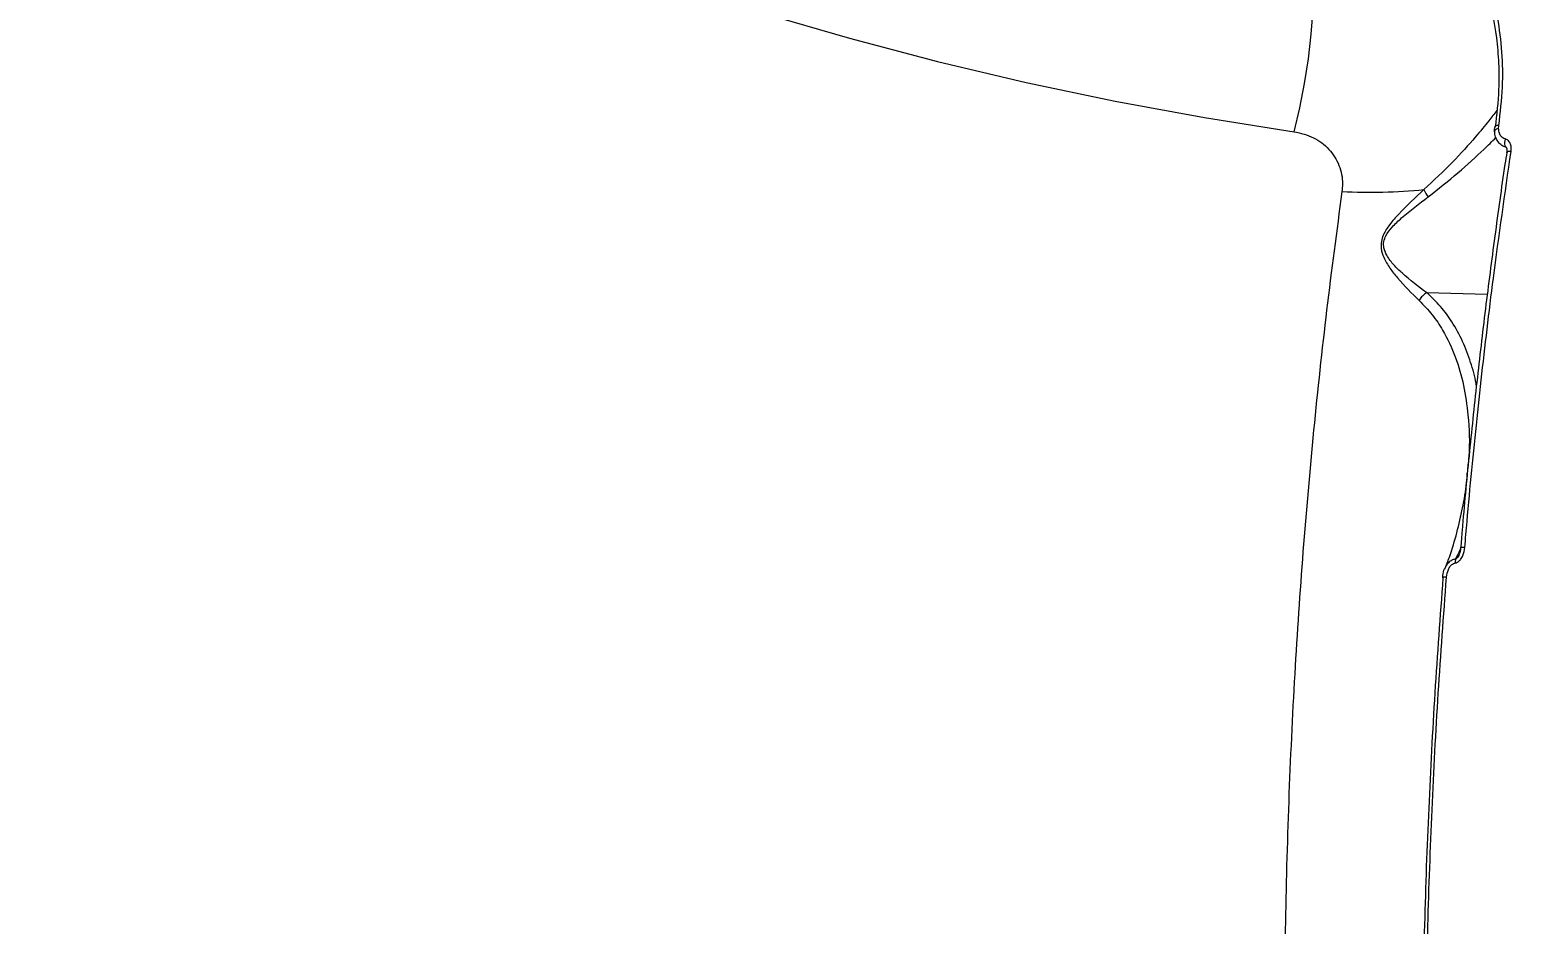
# Model space of a CAD drawing. Header units: millimetres. Extents: x -6028 to 5958, y -6064 to 4137.
# Drawn here: x 406.9 to 633.7, y -1316.8 to -1180 of the extents above; entities that cross this region are included whole.
import ezdxf

# ---------------------------------------------------------------- set-up
doc = ezdxf.new("R2010")
doc.units = ezdxf.units.MM
for name, color, linetype in [('DIKOM_ОБЪЕКТ', 7, 'Continuous'), ('DIKOM_РАЗМЕР_ЗОНА', 7, 'Continuous'), ('DIKOM_РАЗМЕР_ОБЪЕКТА', 7, 'Continuous')]:
    doc.layers.add(name, color=color, linetype=linetype)
doc.styles.add('style1', font='arial.ttf', dxfattribs={"width": 0.8})
doc.dimstyles.new('1-50', dxfattribs={"dimtxt": 300, "dimasz": 200, "dimexe": 100, "dimexo": 0, "dimgap": 100, "dimtad": 1, "dimtxsty": 'style1', "dimcen": 200, "dimclrd": 7, "dimclre": 7, "dimclrt": 7, "dimadec": 1, "dimazin": 2, "dimtfac": 1, "dimtmove": 0, "dimatfit": 2, "dimfxl": 0, "dimlwd": 25, "dimlwe": 18, "dimarcsym": 0})

# ---------------------------------------------------------------- blocks, each defined once
blk = doc.blocks.new('*D9')
at = {"layer": 'Defpoints', "color": 0, "transparency": 16777216}
for p in [(-6027.56, 1459.58), (4556.58, 1382.7), (4556.58, -5964.37)]:
    blk.add_point(p, dxfattribs=at)
at = {"layer": 'DIKOM_РАЗМЕР_ЗОНА', "color": 7, "lineweight": 18, "transparency": 16777216}
for p, q in [((-6027.56, 1459.58), (-6027.56, -6064.37)), ((4556.58, 1382.7), (4556.58, -6064.37))]:
    blk.add_line(p, q, dxfattribs=at)
at = {"layer": 'DIKOM_РАЗМЕР_ЗОНА', "color": 7, "lineweight": 25, "transparency": 16777216}
blk.add_line((-5827.56, -5964.37), (4356.58, -5964.37), dxfattribs=at)
at = {"layer": 'DIKOM_РАЗМЕР_ЗОНА', "color": 7, "transparency": 16777216}
for points in [[(-5827.56, -5931.03), (-5827.56, -5997.7), (-6027.56, -5964.37)], [(4356.58, -5931.03), (4356.58, -5997.7), (4556.58, -5964.37)]]:
    blk.add_solid(points, dxfattribs=at)
at = {"layer": 'DIKOM_РАЗМЕР_ЗОНА', "color": 7, "transparency": 16777216, "insert": (157.08, -5711.2), "char_height": 300, "attachment_point": 5, "style": 'style1'}
blk.add_mtext('10600', dxfattribs=at)
blk = doc.blocks.new('*D11')
at = {"layer": 'Defpoints', "color": 0, "transparency": 16777216}
for p in [(259.43, 2965.58), (1920.55, -3002.33), (4022.59, -3002.33)]:
    blk.add_point(p, dxfattribs=at)
at = {"layer": 'DIKOM_РАЗМЕР_ОБЪЕКТА', "color": 7, "lineweight": 18, "transparency": 16777216}
for p, q in [((259.43, 2965.58), (4122.59, 2965.58)), ((1920.55, -3002.33), (4122.59, -3002.33))]:
    blk.add_line(p, q, dxfattribs=at)
at = {"layer": 'DIKOM_РАЗМЕР_ОБЪЕКТА', "color": 7, "lineweight": 25, "transparency": 16777216}
blk.add_line((4022.59, 2765.58), (4022.59, -2802.33), dxfattribs=at)
at = {"layer": 'DIKOM_РАЗМЕР_ОБЪЕКТА', "color": 7, "transparency": 16777216}
for points in [[(3989.25, 2765.58), (4055.92, 2765.58), (4022.59, 2965.58)], [(3989.25, -2802.33), (4055.92, -2802.33), (4022.59, -3002.33)]]:
    blk.add_solid(points, dxfattribs=at)
at = {"layer": 'DIKOM_РАЗМЕР_ОБЪЕКТА', "color": 7, "transparency": 16777216, "insert": (3769.41, -24.42), "char_height": 300, "attachment_point": 5, "rotation": 90, "style": 'style1'}
blk.add_mtext('6000', dxfattribs=at)
blk = doc.blocks.new('*D12')
at = {"layer": 'Defpoints', "color": 0, "transparency": 16777216}
for p in [(3056.58, 1987.9), (-4027.97, 676.5), (3056.58, -3714.77)]:
    blk.add_point(p, dxfattribs=at)
at = {"layer": 'DIKOM_РАЗМЕР_ОБЪЕКТА', "color": 7, "lineweight": 18, "transparency": 16777216}
for p, q in [((3056.58, 1987.9), (3056.58, -3814.77)), ((-4027.97, 676.5), (-4027.97, -3814.77))]:
    blk.add_line(p, q, dxfattribs=at)
at = {"layer": 'DIKOM_РАЗМЕР_ОБЪЕКТА', "color": 7, "lineweight": 25, "transparency": 16777216}
blk.add_line((-3827.97, -3714.77), (2856.58, -3714.77), dxfattribs=at)
at = {"layer": 'DIKOM_РАЗМЕР_ОБЪЕКТА', "color": 7, "transparency": 16777216}
for points in [[(-3827.97, -3681.44), (-3827.97, -3748.11), (-4027.97, -3714.77)], [(2856.58, -3681.44), (2856.58, -3748.11), (3056.58, -3714.77)]]:
    blk.add_solid(points, dxfattribs=at)
at = {"layer": 'DIKOM_РАЗМЕР_ОБЪЕКТА', "color": 7, "transparency": 16777216, "insert": (20, -3461.6), "char_height": 300, "attachment_point": 5, "style": 'style1'}
blk.add_mtext('7100', dxfattribs=at)

msp = doc.modelspace()

# ---------------------------------------------------------------- linework, layer by layer
at = {"layer": 'DIKOM_ОБЪЕКТ', "color": 7, "linetype": 'Continuous', "lineweight": 15}
for p, q in [((631.63, -1195.114), (631.659, -1194.625)), ((631.008, -1195.443), (631.009, -1195.45)), ((632.787, -1197.941), (632.79, -1197.942)), ((620.614, -1220.171), (629.942, -1220.43)), ((626.813, -1247.652), (626.786, -1247.918))]:
    msp.add_line(p, q, dxfattribs=at)
at = {"layer": 'DIKOM_ОБЪЕКТ', "color": 7, "linetype": 'Continuous', "lineweight": 15, "flags": 128}
for points in [[(414.949, -1134.147), (427.545, -1140.697), (440.269, -1146.926), (453.114, -1152.83), (466.073, -1158.407), (479.139, -1163.653), (492.305, -1168.565), (505.564, -1173.14), (518.908, -1177.377), (532.33, -1181.273), (545.823, -1184.825), (559.379, -1188.032), (572.991, -1190.892), (586.651, -1193.403), (600.352, -1195.565)], [(600.352, -1195.565), (601.213, -1191.92), (601.94, -1188.194), (602.526, -1184.42), (602.964, -1180.634), (603.252, -1176.869), (603.387, -1173.16), (603.368, -1169.541), (603.194, -1166.045), (602.867, -1162.703), (602.39, -1159.547), (601.769, -1156.604), (601.007, -1153.902), (600.112, -1151.466), (599.093, -1149.317), (597.959, -1147.475)], [(631.63, -1195.114), (631.447, -1195.152), (631.289, -1195.201), (631.161, -1195.26), (631.07, -1195.325), (631.019, -1195.394), (631.008, -1195.443)], [(631.659, -1194.625), (631.497, -1194.626), (631.353, -1194.637), (631.232, -1194.658), (631.14, -1194.688), (631.078, -1194.727), (631.049, -1194.773), (631.049, -1194.775)], [(631.049, -1194.775), (631.054, -1194.823), (631.061, -1194.837)], [(632.618, -1196.666), (632.549, -1196.942), (632.517, -1197.219), (632.524, -1197.475), (632.569, -1197.69), (632.648, -1197.847), (632.756, -1197.932), (632.786, -1197.941)], [(633.522, -1198.579), (633.35, -1198.579), (633.2, -1198.591), (633.077, -1198.613), (632.986, -1198.646), (632.93, -1198.687), (632.913, -1198.729)], [(623.656, -1263.704), (623.494, -1263.701), (623.352, -1263.704), (623.233, -1263.711), (623.144, -1263.723), (623.086, -1263.739), (623.062, -1263.758), (623.061, -1263.761)], [(623.061, -1263.761), (623.072, -1263.781), (623.116, -1263.805)]]:
    msp.add_lwpolyline(points, dxfattribs=at)
at = {"layer": 'DIKOM_ОБЪЕКТ', "color": 7, "linetype": 'Continuous', "lineweight": 15}
for centre, radius, start, end in [((611.697, -1114.329), 90.494, 267.44368, 275.39367), ((624.472, -1202.66), 4.619, 202.43273, 218.4248), ((626.258, -1260.176), 1.034, 79.33108, 112.9967), ((626.724, -1261.403), 1.734, 164.42201, 183.90459)]:
    msp.add_arc(centre, radius, start, end, dxfattribs=at)
for points, knots in [([(475.865, -945.302), (473.038, -948.035), (465.362, -955.452), (452.742, -968.216), (438.027, -983.747), (423.287, -999.988), (408.593, -1016.847), (394.014, -1034.251), (379.597, -1052.149), (365.368, -1070.521), (351.348, -1089.326), (337.579, -1108.504), (324.123, -1127.964), (311.045, -1147.616), (298.389, -1167.4), (286.184, -1187.285), (274.442, -1207.236), (263.195, -1227.191), (252.494, -1247.058), (242.391, -1266.742), (232.923, -1286.181), (224.118, -1305.337), (215.977, -1324.185), (208.521, -1342.667), (201.782, -1360.7), (195.794, -1378.198), (190.581, -1395.101), (186.168, -1411.369), (182.547, -1426.987), (179.722, -1441.914), (177.704, -1456.08), (176.504, -1469.418), (176.155, -1481.296), (176.526, -1491.836), (177.492, -1501.17), (179.073, -1509.812), (181.26, -1517.725), (184.03, -1524.843), (187.377, -1531.147), (190.833, -1536.128), (193.327, -1538.811), (194.343, -1539.904)], [0, 0, 0, 0, 0.0156528, 0.0424899, 0.0694116, 0.0963763, 0.1233411, 0.1502628, 0.1770999, 0.2039369, 0.2308586, 0.2578234, 0.2847881, 0.3117099, 0.3385469, 0.365384, 0.3923056, 0.4192704, 0.4462351, 0.4731567, 0.4999939, 0.5268309, 0.5537526, 0.5807173, 0.607682, 0.6346037, 0.6614408, 0.6882778, 0.7151995, 0.7421643, 0.7691289, 0.7960505, 0.8228875, 0.8459668, 0.8691683, 0.8923975, 0.9156266, 0.9388282, 0.9615881, 0.984348, 1, 1, 1, 1]), ([(611.795, -1151.796), (613.841, -1153.054), (616.941, -1154.96), (620.478, -1158.236), (623.697, -1161.813), (626.377, -1165.874), (628.471, -1170.315), (630.154, -1174.981), (631.228, -1179.952), (631.664, -1185.11), (631.704, -1189.674), (631.319, -1192.953), (631.093, -1194.878)], [0, 0, 0, 0, 0.1468747, 0.2225123, 0.2981501, 0.4449875, 0.5206262, 0.5962622, 0.7424218, 0.8177191, 0.8930196, 1, 1, 1, 1]), ([(631.659, -1194.625), (631.89, -1192.657), (632.334, -1188.873), (632.209, -1183.361), (631.564, -1178.144), (630.347, -1173.13), (628.561, -1168.391), (626.235, -1163.972), (623.399, -1159.925), (620.055, -1156.324), (616.292, -1153.141), (613.444, -1151.442), (612.022, -1150.593)], [0, 0, 0, 0, 0.1070818, 0.2059719, 0.3051842, 0.4040756, 0.5033364, 0.602917, 0.7021771, 0.8013477, 0.9008305, 1, 1, 1, 1]), ([(631.329, -1192.348), (630.947, -1192.846), (630.06, -1194.004), (627.853, -1196.679), (624.649, -1200.254), (621.701, -1203.018), (620.203, -1204.423)], [0, 0, 0, 0, 0.16624242, 0.38586745, 0.68778803, 1, 1, 1, 1]), ([(631.018, -1195.612), (631.007, -1195.46), (630.987, -1195.182), (631.052, -1194.906), (631.082, -1194.782)], [0, 0, 0, 0, 0.5488252, 1, 1, 1, 1]), ([(632.618, -1196.666), (632.488, -1196.62), (632.23, -1196.529), (631.907, -1196.175), (631.685, -1195.696), (631.647, -1195.299), (631.63, -1195.114)], [0, 0, 0, 0, 0.2096676, 0.4181534, 0.7298327, 1, 1, 1, 1]), ([(600.352, -1195.565), (601.367, -1195.808), (603.372, -1196.288), (605.768, -1198.128), (607.351, -1200.596), (607.832, -1202.958), (607.698, -1204.348), (607.661, -1204.733)], [0, 0, 0, 0, 0.2385259, 0.4713373, 0.6968076, 0.9159899, 1, 1, 1, 1]), ([(620.854, -1205.531), (622.402, -1204.31), (625.54, -1201.838), (628.945, -1198.705), (630.616, -1197.055), (631.211, -1196.467)], [0, 0, 0, 0, 0.38558104, 0.78109842, 1, 1, 1, 1]), ([(632.789, -1197.94), (632.785, -1197.939), (632.538, -1197.921), (632.092, -1197.678), (631.554, -1197.195), (631.194, -1196.523), (631.013, -1195.921), (631.031, -1195.543), (631.035, -1195.444)], [0, 0, 0, 0, 0.0036704, 0.2219209, 0.4362348, 0.6608062, 0.9116565, 1, 1, 1, 1]), ([(633.522, -1198.579), (633.53, -1198.511), (633.571, -1198.185), (633.528, -1197.657), (633.299, -1197.134), (632.991, -1196.798), (632.742, -1196.71), (632.618, -1196.666)], [0, 0, 0, 0, 0.0843427, 0.4026321, 0.6517932, 0.8254942, 1, 1, 1, 1]), ([(625.867, -1259.229), (625.94, -1258.335), (626.321, -1253.628), (627.136, -1245.163), (628.317, -1233.861), (629.63, -1222.657), (631.075, -1211.55), (632.176, -1203.576), (632.831, -1199.33), (632.924, -1198.732)], [0, 0, 0, 0, 0.0436147, 0.2296511, 0.4152526, 0.6002077, 0.7847327, 0.9696588, 1, 1, 1, 1]), ([(626.449, -1259.16), (626.506, -1258.501), (626.788, -1255.206), (627.569, -1246.653), (628.925, -1233.558), (630.937, -1216.608), (632.597, -1205.031), (633.522, -1198.579)], [0, 0, 0, 0, 0.0321571, 0.160791, 0.4182832, 0.675775, 1, 1, 1, 1]), ([(632.895, -1198.725), (632.913, -1198.617), (632.95, -1198.39), (632.888, -1198.123), (632.814, -1197.971), (632.771, -1197.936), (632.774, -1197.937), (632.775, -1197.937)], [0, 0, 0, 0, 0.288231, 0.6096575, 0.8218318, 0.984679, 1, 1, 1, 1]), ([(607.661, -1204.733), (606.855, -1210.759), (605.243, -1222.817), (603.274, -1241.208), (601.638, -1259.763), (600.357, -1278.711), (599.446, -1298.015), (598.926, -1317.637), (598.808, -1337.26), (599.105, -1357.395), (599.862, -1377.985), (601.117, -1398.957), (602.864, -1419.884), (605.118, -1440.687), (607.885, -1461.29), (611.102, -1481.215), (614.745, -1500.408), (618.783, -1518.838), (623.287, -1536.826), (628.262, -1554.289), (633.702, -1571.151), (639.483, -1587.028), (645.576, -1601.887), (651.947, -1615.725), (658.706, -1628.778), (665.845, -1640.963), (673.346, -1652.23), (680.549, -1661.608), (686.342, -1668.368), (689.567, -1671.576), (690.672, -1672.675)], [0, 0, 0, 0, 0.0331662, 0.0663723, 0.0995782, 0.1327445, 0.1672708, 0.201842, 0.2364132, 0.2709393, 0.3084794, 0.3460485, 0.3835884, 0.4222249, 0.4608931, 0.4995296, 0.5369455, 0.5743902, 0.611806, 0.6503137, 0.6888527, 0.7273602, 0.7646872, 0.8020432, 0.8393704, 0.8777848, 0.9162312, 0.954646, 0.9844622, 1, 1, 1, 1]), ([(620.203, -1204.423), (618.9, -1205.626), (617.098, -1207.29), (614.999, -1209.649), (614.065, -1211.082), (613.645, -1212.367), (613.625, -1213.595), (614.076, -1215.015), (614.981, -1216.483), (616.832, -1218.814), (618.353, -1220.299), (619.473, -1221.392)], [0, 0, 0, 0, 0.2311238, 0.3196837, 0.3914251, 0.4367138, 0.4822455, 0.5456929, 0.6388384, 0.7342148, 1, 1, 1, 1]), ([(620.601, -1220.174), (620.6, -1220.173), (619.37, -1219.287), (617.677, -1217.954), (615.581, -1215.98), (614.582, -1214.71), (614.03, -1213.469), (614.01, -1212.38), (614.439, -1211.245), (615.413, -1210.013), (617.611, -1207.976), (619.487, -1206.561), (620.854, -1205.531)], [0, 0, 0, 0, 0.0003131, 0.2742158, 0.3691399, 0.4635414, 0.5235445, 0.5648635, 0.6061797, 0.6747239, 0.763019, 1, 1, 1, 1]), ([(620.601, -1220.174), (620.379, -1220.341), (619.969, -1220.648), (619.629, -1221.112), (619.494, -1221.353), (619.473, -1221.392)], [0, 0, 0, 0, 0.4994313, 0.9205727, 1, 1, 1, 1]), ([(619.473, -1221.392), (620.159, -1222.098), (621.531, -1223.512), (623.424, -1226.382), (625.111, -1229.976), (626.352, -1234.35), (627.064, -1239.432), (627.256, -1243.763), (626.928, -1246.612), (626.849, -1247.304)], [0, 0, 0, 0, 0.1033639, 0.2067926, 0.3725234, 0.5388262, 0.7048925, 0.9283702, 1, 1, 1, 1]), ([(620.614, -1220.171), (620.613, -1220.171), (620.609, -1220.171), (620.605, -1220.172), (620.602, -1220.173), (620.601, -1220.174)], [0, 0, 0, 0, 0.3904075, 0.7865401, 1, 1, 1, 1]), ([(628.26, -1234.635), (628.233, -1234.455), (628.042, -1233.157), (627.373, -1230.806), (626.192, -1227.62), (624.633, -1224.773), (622.816, -1222.254), (621.35, -1220.868), (620.614, -1220.171)], [0, 0, 0, 0, 0.0328673, 0.2372289, 0.4458105, 0.6543187, 0.8263731, 1, 1, 1, 1]), ([(623.404, -1262.442), (623.638, -1261.842), (624.361, -1259.987), (625.28, -1256.866), (626.159, -1253.072), (626.685, -1249.988), (626.818, -1248.197), (626.858, -1247.663)], [0, 0, 0, 0, 0.1198819, 0.3709902, 0.6273041, 0.8887617, 1, 1, 1, 1]), ([(624.994, -1261.521), (625.044, -1261.512), (625.207, -1261.483), (625.506, -1261.32), (625.863, -1260.952), (626.273, -1260.229), (626.38, -1259.584), (626.449, -1259.16)], [0, 0, 0, 0, 0.05551499, 0.17839778, 0.34951395, 0.57289588, 1, 1, 1, 1]), ([(625.88, -1259.077), (625.809, -1259.238), (625.534, -1259.856), (625.258, -1260.478), (625.053, -1260.937)], [0, 0, 0, 0, 0.2596566, 1, 1, 1, 1]), ([(625.611, -1260.183), (625.552, -1260.307), (625.451, -1260.52), (625.281, -1260.765), (625.146, -1260.902), (625.073, -1260.93), (625.053, -1260.937)], [0, 0, 0, 0, 0.4447047, 0.7637406, 0.9383249, 1, 1, 1, 1]), ([(625.605, -1260.18), (625.63, -1260.129), (625.757, -1259.874), (625.83, -1259.539), (625.846, -1259.269), (625.848, -1259.224)], [0, 0, 0, 0, 0.1706228, 0.8606909, 1, 1, 1, 1]), ([(623.073, -1263.762), (623.08, -1263.655), (623.109, -1263.196), (623.201, -1262.711), (623.375, -1262.389), (623.38, -1262.38)], [0, 0, 0, 0, 0.2268894, 0.9786436, 1, 1, 1, 1]), ([(625.053, -1260.937), (624.977, -1260.949), (624.731, -1260.987), (624.291, -1261.175), (623.806, -1261.611), (623.469, -1262.06), (623.395, -1262.378), (623.382, -1262.435)], [0, 0, 0, 0, 0.0994263, 0.3222176, 0.6051543, 0.9292015, 1, 1, 1, 1]), ([(623.656, -1263.704), (623.72, -1263.3), (623.814, -1262.703), (624.191, -1262.037), (624.515, -1261.704), (624.795, -1261.556), (624.948, -1261.529), (624.994, -1261.521)], [0, 0, 0, 0, 0.4385609, 0.6486615, 0.8192206, 0.9451906, 1, 1, 1, 1]), ([(623.116, -1263.805), (622.679, -1269.662), (621.803, -1281.375), (620.88, -1299.086), (620.22, -1316.874), (620.047, -1328.763), (619.96, -1334.708)], [0, 0, 0, 0, 0.24909993, 0.49820013, 0.74910045, 1, 1, 1, 1]), ([(620.486, -1334.762), (620.573, -1328.847), (620.746, -1317.017), (621.404, -1299.232), (622.33, -1281.439), (623.214, -1269.616), (623.656, -1263.704)], [0, 0, 0, 0, 0.2491007, 0.4981988, 0.7491004, 1, 1, 1, 1])]:
    msp.add_open_spline(points, degree=3, knots=knots, dxfattribs=at)

# ---------------------------------------------------------------- dimensions: what is measured, and where the dimension line sits
at = {"layer": 'DIKOM_РАЗМЕР_ЗОНА'}
dim = msp.add_linear_dim(base=(4556.575, -5964.368), p1=(-6027.562, 1459.576), p2=(4556.575, 1382.704), text='10600', dimstyle='1-50', dxfattribs=at)
dim.commit()
dim.dimension.update_dxf_attribs({"geometry": '*D9', "text_midpoint": (157.08, -5964.368), "dimtype": 160})
at = {"layer": 'DIKOM_РАЗМЕР_ОБЪЕКТА'}
dim = msp.add_linear_dim(base=(4022.586, -3002.33), p1=(259.433, 2965.575), p2=(1920.546, -3002.33), angle=90, text='6000', dimstyle='1-50', dxfattribs=at)
dim.commit()
dim.dimension.update_dxf_attribs({"geometry": '*D11', "text_midpoint": (4022.586, -24.423), "dimtype": 160})
dim = msp.add_linear_dim(base=(3056.575, -3714.774), p1=(-4027.972, 676.501), p2=(3056.575, 1987.897), text='7100', dimstyle='1-50', dxfattribs=at)
dim.commit()
dim.dimension.update_dxf_attribs({"geometry": '*D12', "text_midpoint": (20, -3714.774), "dimtype": 160})

doc.saveas('drawing.dxf')
